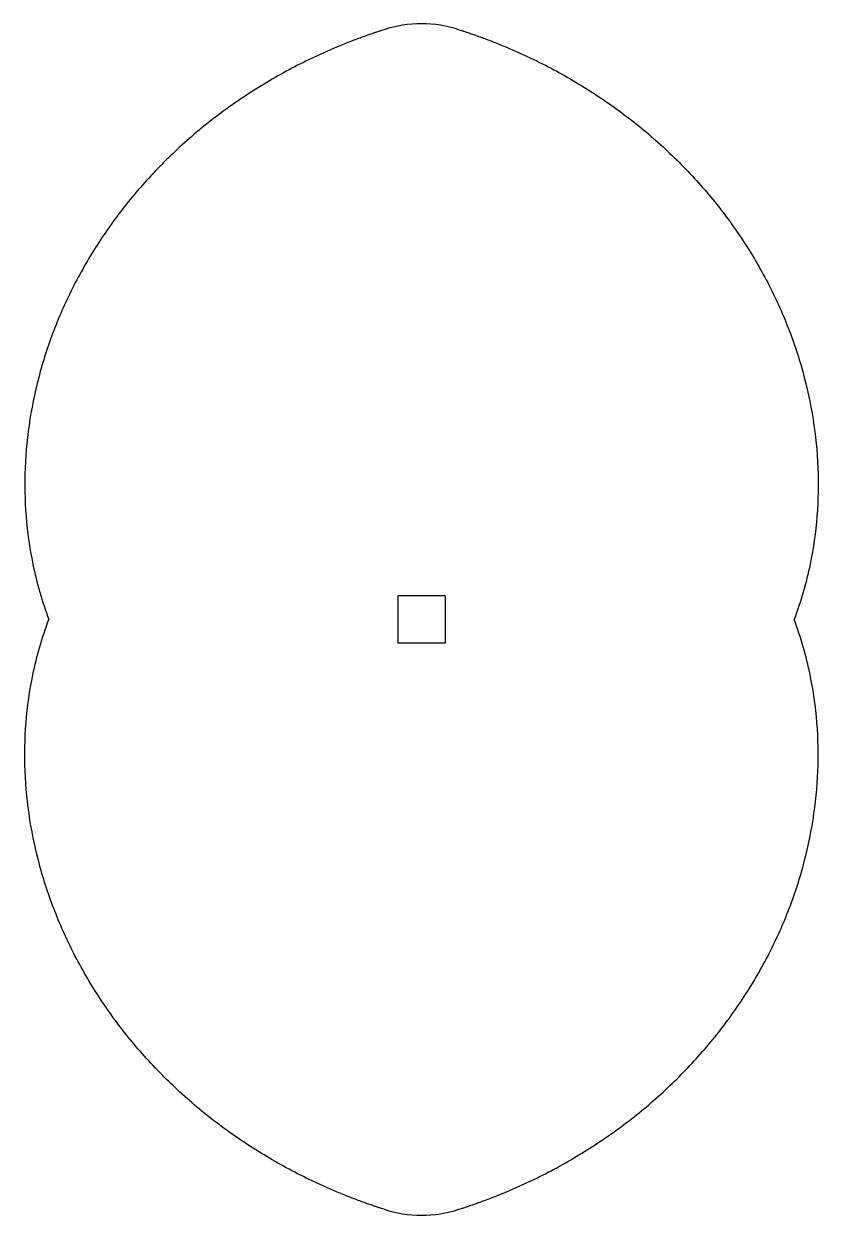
# Model space of a CAD drawing. Extents: x -2.52 to 2.52, y -3.78 to 3.78.
import ezdxf

# ---------------------------------------------------------------- set-up
doc = ezdxf.new("R2010")
doc.units = 0
doc.layers.add('VISIBLE', color=7, linetype='CONTINUOUS')

msp = doc.modelspace()

# ---------------------------------------------------------------- linework, layer by layer
at = {"layer": 'VISIBLE'}
for p, q in [((0.15, 0.15), (-0.15, 0.15)), ((-0.15, 0.15), (-0.15, -0.15)), ((0.15, 0.15), (0.15, -0.15)), ((0.15, -0.15), (-0.15, -0.15))]:
    msp.add_line(p, q, dxfattribs=at)
for centre, start, end in [((0, 3), 72.20069, 107.79931), ((0, -3), 252.20069, 287.79931)]:
    msp.add_arc(centre, 0.775, start, end, dxfattribs=at)
for points in [[(-0.2369, 3.7379), (-0.242, 3.7363), (-0.2534, 3.7326), (-0.2745, 3.7257), (-0.294, 3.7192), (-0.3196, 3.7105), (-0.3523, 3.6991), (-0.3909, 3.6851), (-0.4294, 3.6706), (-0.4804, 3.6508), (-0.5437, 3.6249), (-0.6189, 3.5922), (-0.7178, 3.5464), (-0.8393, 3.485), (-0.9809, 3.4048), (-1.1183, 3.3183), (-1.251, 3.2257), (-1.4212, 3.0943), (-1.6208, 2.9156), (-1.8368, 2.6801), (-2.0268, 2.4256), (-2.1888, 2.1544), (-2.3205, 1.8692), (-2.4533, 1.4744), (-2.5349, 0.9616), (-2.4933, 0.4278), (-2.4033, 0.1139), (-2.3606, 0), (-2.3606, 0), (-2.3606, 0), (-2.3606, 0)], [(0.2369, 3.7379), (0.242, 3.7363), (0.2534, 3.7326), (0.2745, 3.7257), (0.294, 3.7192), (0.3196, 3.7105), (0.3523, 3.6991), (0.3909, 3.6851), (0.4294, 3.6706), (0.4804, 3.6508), (0.5437, 3.6249), (0.6189, 3.5922), (0.7178, 3.5464), (0.8393, 3.485), (0.9809, 3.4048), (1.1183, 3.3183), (1.251, 3.2257), (1.4212, 3.0943), (1.6208, 2.9156), (1.8368, 2.6801), (2.0268, 2.4256), (2.1888, 2.1544), (2.3205, 1.8692), (2.4533, 1.4744), (2.5349, 0.9616), (2.4933, 0.4278), (2.4033, 0.1139), (2.3606, 0), (2.3606, 0), (2.3606, 0), (2.3606, 0)], [(-0.2369, -3.7379), (-0.242, -3.7363), (-0.2534, -3.7326), (-0.2745, -3.7257), (-0.294, -3.7192), (-0.3196, -3.7105), (-0.3523, -3.6991), (-0.3909, -3.6851), (-0.4294, -3.6706), (-0.4804, -3.6508), (-0.5437, -3.6249), (-0.6189, -3.5922), (-0.7178, -3.5464), (-0.8393, -3.485), (-0.9809, -3.4048), (-1.1183, -3.3183), (-1.251, -3.2257), (-1.4212, -3.0943), (-1.6208, -2.9156), (-1.8368, -2.6801), (-2.0268, -2.4256), (-2.1888, -2.1544), (-2.3205, -1.8692), (-2.4533, -1.4744), (-2.5349, -0.9616), (-2.4933, -0.4278), (-2.4033, -0.1139), (-2.3606, 0), (-2.3606, 0), (-2.3606, 0), (-2.3606, 0)], [(0.2369, -3.7379), (0.242, -3.7363), (0.2534, -3.7326), (0.2745, -3.7257), (0.294, -3.7192), (0.3196, -3.7105), (0.3523, -3.6991), (0.3909, -3.6851), (0.4294, -3.6706), (0.4804, -3.6508), (0.5437, -3.6249), (0.6189, -3.5922), (0.7178, -3.5464), (0.8393, -3.485), (0.9809, -3.4048), (1.1183, -3.3183), (1.251, -3.2257), (1.4212, -3.0943), (1.6208, -2.9156), (1.8368, -2.6801), (2.0268, -2.4256), (2.1888, -2.1544), (2.3205, -1.8692), (2.4533, -1.4744), (2.5349, -0.9616), (2.4933, -0.4278), (2.4033, -0.1139), (2.3606, 0), (2.3606, 0), (2.3606, 0), (2.3606, 0)]]:
    msp.add_open_spline(points, degree=3, knots=[0.0912587, 0.0912587, 0.0912587, 0.0912587, 0.0949964, 0.0987341, 0.1024718, 0.1062096, 0.113685, 0.1211604, 0.1286358, 0.1361112, 0.1510621, 0.1660129, 0.1809638, 0.2108654, 0.2407671, 0.2706688, 0.3005705, 0.3304721, 0.3902755, 0.4500789, 0.5098822, 0.5696856, 0.6294889, 0.6892923, 0.808899, 0.9285057, 0.9999989, 0.9999989, 0.9999989, 1, 1, 1, 1], dxfattribs=at)

doc.saveas('drawing.dxf')
